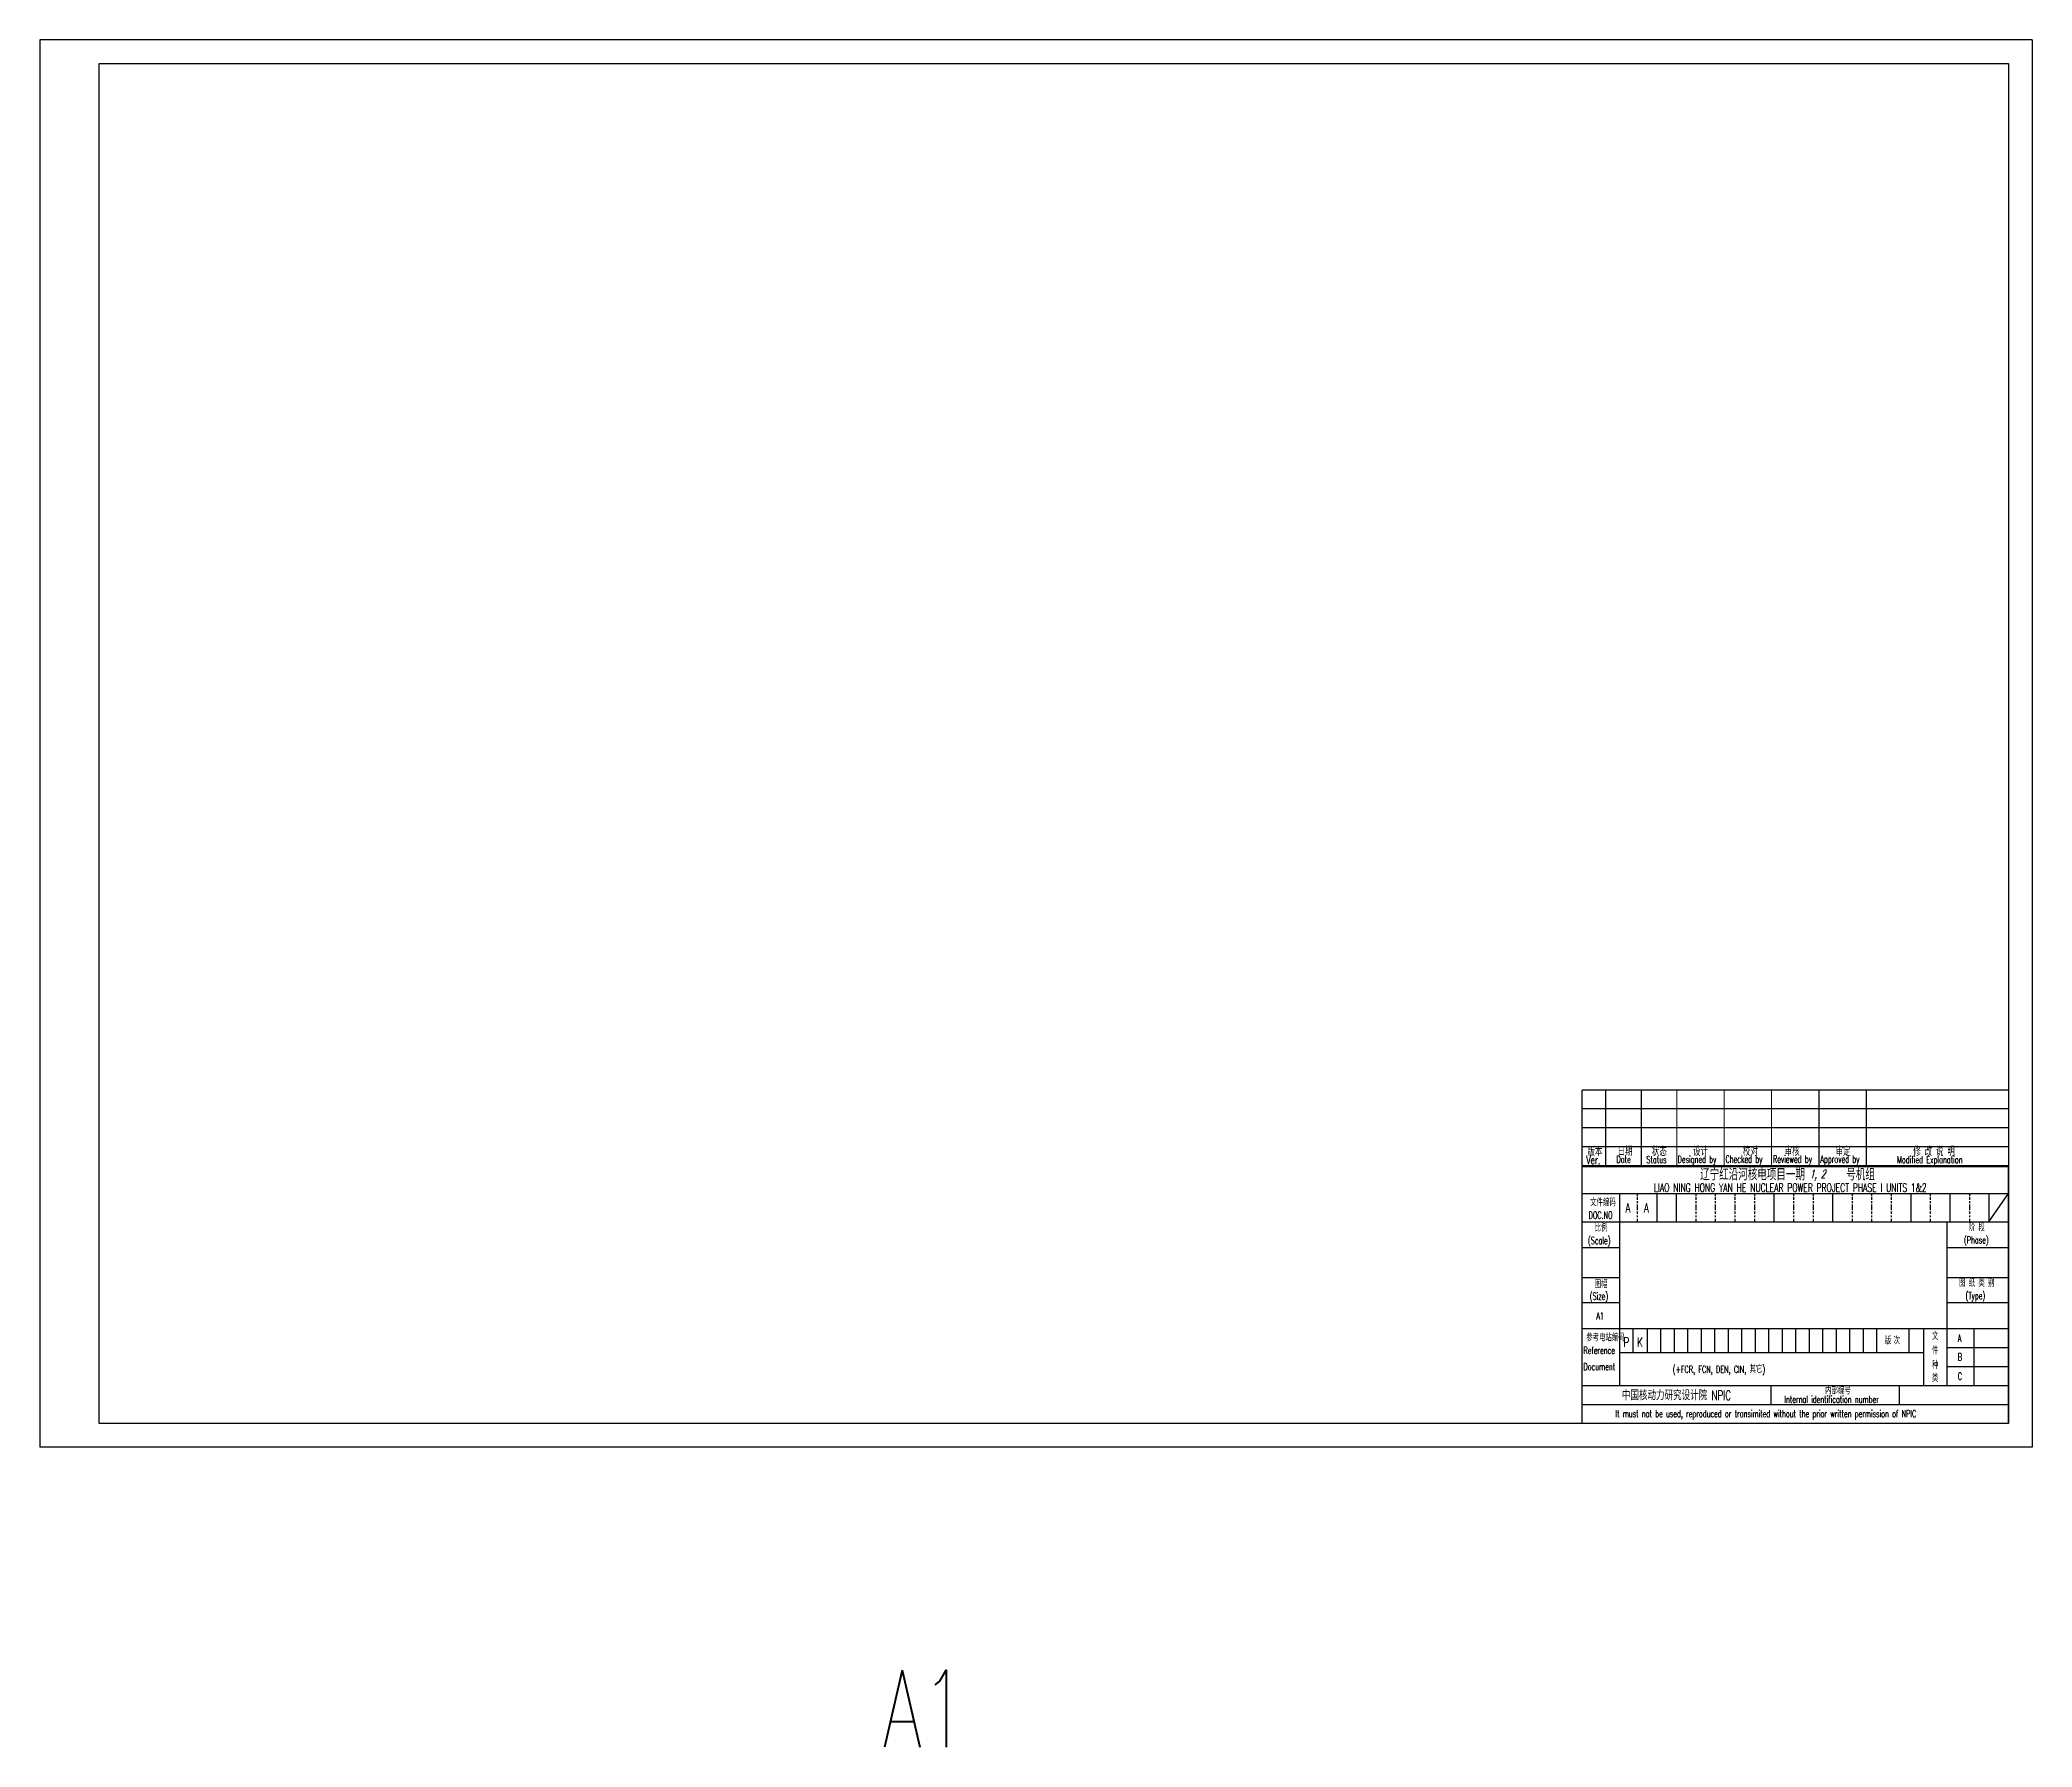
# Model space of a CAD drawing. Extents: x 2963 to 8481, y 2091 to 3069.
# Drawn here: x 5946 to 6787, y 2091 to 2812 of the extents above; entities that cross this region are included whole.
import ezdxf
from ezdxf.enums import TextEntityAlignment as Align

# ---------------------------------------------------------------- set-up
doc = ezdxf.new("R2010")
doc.units = 0
doc.header["$LTSCALE"] = 20
doc.header["$MEASUREMENT"] = 0
doc.layers.get('0').update_dxf_attribs({"linetype": 'CONTINUOUS'})
doc.layers.add('粗实线', color=7, linetype='CONTINUOUS')
doc.layers.add('细实线', color=3, linetype='CONTINUOUS')
doc.styles.add('HZ', font='romans.shx', dxfattribs={"width": 0.667, "bigfont": 'hztxt.shx'})
doc.styles.add('ROMANS', font='romans.shx', dxfattribs={"width": 0.667, "oblique": 15, "bigfont": 'hztxt3.shx'})
doc.styles.add('TEXT', font='romans.shx', dxfattribs={"width": 0.667, "bigfont": 'hztxt3.shx'})
doc.styles.add('ZHAN1', font='romans.shx', dxfattribs={"width": 0.67, "bigfont": 'hztxt3.shx'})

msp = doc.modelspace()

# ---------------------------------------------------------------- linework, layer by layer
for p, q in [((5971.1879, 2801.8417), (6777.1879, 2801.8417)), ((5971.1879, 2227.8417), (5971.1879, 2801.8417)), ((6777.1879, 2801.8417), (6777.1879, 2227.8417)), ((6777.1879, 2227.8417), (6777.1879, 2336.5417)), ((6597.1879, 2324.8417), (6777.1879, 2324.8417)), ((6597.1879, 2312.8417), (6777.1879, 2312.8417)), ((6751.312, 2243.8417), (6751.312, 2312.8417)), ((6597.1879, 2289.3446), (6612.9992, 2289.3446)), ((6751.312, 2289.3446), (6777.1879, 2289.3446)), ((6597.1879, 2267.8417), (6741.4414, 2267.8417)), ((6597.1879, 2267.8417), (6777.1879, 2267.8417)), ((6741.4414, 2243.8417), (6741.4414, 2267.8417)), ((6762.7649, 2243.8417), (6762.7649, 2267.8417)), ((6612.9992, 2257.8151), (6741.4414, 2257.8151)), ((6597.1879, 2243.8417), (6777.1879, 2243.8417)), ((6777.1879, 2227.8417), (5971.1879, 2227.8417)), ((6777.1879, 2227.8417), (6597.1879, 2227.8417))]:
    msp.add_line(p, q)
at = {"linetype": 'Continuous'}
msp.add_line((6612.9992, 2324.8417), (6612.9992, 2243.8417), dxfattribs=at)
at = {"layer": '粗实线'}
msp.add_lwpolyline([(6777.1879, 2227.8417), (6597.1879, 2227.8417)], dxfattribs=at)
at = {"layer": '细实线'}
for p, q in [((6787.1879, 2811.8417), (5946.1879, 2811.8417)), ((5946.1879, 2811.8417), (5946.1879, 2217.8417)), ((6787.1879, 2811.8417), (6787.1879, 2217.8417)), ((6620.4379, 2324.8417), (6620.4379, 2323.7628)), ((6620.4379, 2323.2998), (6620.4379, 2322.2405)), ((6620.4379, 2321.57), (6620.4379, 2320.8106)), ((6628.6879, 2324.8417), (6628.6879, 2318.8417)), ((6636.9379, 2324.8417), (6636.9379, 2318.8417)), ((6645.1879, 2324.8417), (6645.1879, 2323.7628)), ((6645.1879, 2323.2998), (6645.1879, 2322.2405)), ((6645.1879, 2321.57), (6645.1879, 2320.8106)), ((6653.4379, 2324.8417), (6653.4379, 2323.7628)), ((6653.4379, 2323.2998), (6653.4379, 2322.2405)), ((6653.4379, 2321.57), (6653.4379, 2320.8106)), ((6661.6879, 2324.8417), (6661.6879, 2323.7628)), ((6661.6879, 2323.2998), (6661.6879, 2322.2405)), ((6661.6879, 2321.57), (6661.6879, 2320.8106)), ((6669.9379, 2324.8417), (6669.9379, 2323.7628)), ((6669.9379, 2323.2998), (6669.9379, 2322.2405)), ((6669.9379, 2321.57), (6669.9379, 2320.8106)), ((6678.1879, 2324.8417), (6678.1879, 2312.8417)), ((6678.1879, 2324.8417), (6678.1879, 2323.7628)), ((6678.1879, 2323.2998), (6678.1879, 2322.2405)), ((6678.1879, 2321.57), (6678.1879, 2320.8106)), ((6686.4379, 2324.8417), (6686.4379, 2323.7628)), ((6686.4379, 2323.2998), (6686.4379, 2322.2405)), ((6686.4379, 2321.57), (6686.4379, 2320.8106)), ((6694.6879, 2324.8417), (6694.6879, 2323.7628)), ((6694.6879, 2323.2998), (6694.6879, 2322.2405)), ((6694.6879, 2321.57), (6694.6879, 2320.8106)), ((6702.9379, 2324.8417), (6702.9379, 2312.8417)), ((6711.1879, 2324.8417), (6711.1879, 2323.7628)), ((6711.1879, 2323.2998), (6711.1879, 2322.2405)), ((6711.1879, 2321.57), (6711.1879, 2320.8106)), ((6719.4379, 2324.8417), (6719.4379, 2323.7628)), ((6719.4379, 2323.2998), (6719.4379, 2322.2405)), ((6719.4379, 2321.57), (6719.4379, 2320.8106)), ((6727.6879, 2324.8417), (6727.6879, 2323.7628)), ((6727.6879, 2323.2998), (6727.6879, 2322.2405)), ((6727.6879, 2321.57), (6727.6879, 2320.8106)), ((6735.9379, 2324.8417), (6735.9379, 2318.8417)), ((6744.1879, 2324.8417), (6744.1879, 2323.7628)), ((6744.1879, 2323.2998), (6744.1879, 2322.2405)), ((6744.1879, 2321.57), (6744.1879, 2320.8106)), ((6752.4379, 2324.8417), (6752.4379, 2318.8417)), ((6760.6879, 2324.8417), (6760.6879, 2323.7628)), ((6760.6879, 2323.2998), (6760.6879, 2322.2405)), ((6760.6879, 2321.57), (6760.6879, 2320.8106)), ((6768.9379, 2324.8417), (6768.9379, 2318.8417)), ((6768.9379, 2312.8417), (6777.1879, 2324.8417)), ((6620.4379, 2320.1827), (6620.4379, 2318.8417)), ((6620.4379, 2318.8417), (6620.4379, 2317.7628)), ((6620.4379, 2317.2998), (6620.4379, 2316.2405)), ((6620.4379, 2315.57), (6620.4379, 2314.8106)), ((6620.4379, 2314.1827), (6620.4379, 2312.8417)), ((6628.6879, 2318.8417), (6628.6879, 2312.8417)), ((6636.9379, 2318.8417), (6636.9379, 2312.8417)), ((6645.1879, 2314.1827), (6645.1879, 2312.8417)), ((6653.4379, 2314.1827), (6653.4379, 2312.8417)), ((6661.6879, 2314.1827), (6661.6879, 2312.8417)), ((6669.9379, 2314.1827), (6669.9379, 2312.8417)), ((6678.1879, 2314.1827), (6678.1879, 2312.8417)), ((6686.4379, 2314.1827), (6686.4379, 2312.8417)), ((6694.6879, 2314.1827), (6694.6879, 2312.8417)), ((6711.1879, 2314.1827), (6711.1879, 2312.8417)), ((6719.4379, 2314.1827), (6719.4379, 2312.8417)), ((6727.6879, 2314.1827), (6727.6879, 2312.8417)), ((6735.9379, 2318.8417), (6735.9379, 2312.8417)), ((6744.1879, 2314.1827), (6744.1879, 2312.8417)), ((6752.4379, 2318.8417), (6752.4379, 2312.8417)), ((6760.6879, 2314.1827), (6760.6879, 2312.8417)), ((6768.9379, 2318.8417), (6768.9379, 2312.8417)), ((6612.9992, 2301.8999), (6597.1879, 2301.8999)), ((6777.1879, 2301.8999), (6751.312, 2301.8999)), ((6612.9992, 2278.7652), (6597.1879, 2278.7652)), ((6777.1879, 2278.7652), (6751.312, 2278.7652)), ((6618.565, 2267.8417), (6618.565, 2257.8151)), ((6624.6058, 2267.8417), (6624.6058, 2257.8151)), ((6630.3058, 2267.8417), (6630.3058, 2257.8151)), ((6636.0058, 2267.8417), (6636.0058, 2257.8151)), ((6641.7058, 2267.8417), (6641.7058, 2257.8151)), ((6647.4058, 2267.8417), (6647.4058, 2257.8151)), ((6653.1058, 2267.8417), (6653.1058, 2257.8151)), ((6658.8058, 2267.8417), (6658.8058, 2257.8151)), ((6664.5058, 2267.8417), (6664.5058, 2257.8151)), ((6670.2058, 2267.8417), (6670.2058, 2257.8151)), ((6675.9058, 2267.8417), (6675.9058, 2257.8151)), ((6681.6058, 2267.8417), (6681.6058, 2257.8151)), ((6687.3058, 2267.8417), (6687.3058, 2257.8151)), ((6693.0058, 2267.8417), (6693.0058, 2257.8151)), ((6698.7058, 2267.8417), (6698.7058, 2257.8151)), ((6704.4058, 2267.8417), (6704.4058, 2257.8151)), ((6710.1058, 2267.8417), (6710.1058, 2257.8151)), ((6715.8058, 2267.8417), (6715.8058, 2257.8151)), ((6721.5058, 2267.8417), (6721.5058, 2257.8151)), ((6735.1591, 2267.8417), (6735.1591, 2257.8151)), ((6751.312, 2259.8417), (6777.1879, 2259.8417)), ((6753.4877, 2259.8417), (6777.1879, 2259.8417)), ((6753.4877, 2259.8417), (6777.1879, 2259.8417)), ((6751.312, 2251.8417), (6777.1879, 2251.8417)), ((6753.4877, 2251.8417), (6777.1879, 2251.8417)), ((6753.4877, 2251.8417), (6777.1879, 2251.8417)), ((6677.0863, 2235.8417), (6677.0863, 2243.8417)), ((6731.1552, 2235.8417), (6731.1552, 2243.8417)), ((6597.1879, 2235.8417), (6777.1879, 2235.8417)), ((6787.1879, 2217.8417), (5946.1879, 2217.8417))]:
    msp.add_line(p, q, dxfattribs=at)
at = {"layer": '细实线', "color": 3}
for p, q in [((6597.1879, 2336.2417), (6777.1879, 2336.2417)), ((6645.1879, 2320.1827), (6645.1879, 2318.8417)), ((6645.1879, 2318.8417), (6645.1879, 2317.7628)), ((6645.1879, 2317.2998), (6645.1879, 2316.2405)), ((6645.1879, 2315.57), (6645.1879, 2314.8106)), ((6653.4379, 2320.1827), (6653.4379, 2318.8417)), ((6653.4379, 2318.8417), (6653.4379, 2317.7628)), ((6653.4379, 2317.2998), (6653.4379, 2316.2405)), ((6653.4379, 2315.57), (6653.4379, 2314.8106)), ((6661.6879, 2320.1827), (6661.6879, 2318.8417)), ((6661.6879, 2318.8417), (6661.6879, 2317.7628)), ((6661.6879, 2317.2998), (6661.6879, 2316.2405)), ((6661.6879, 2315.57), (6661.6879, 2314.8106)), ((6669.9379, 2320.1827), (6669.9379, 2318.8417)), ((6669.9379, 2318.8417), (6669.9379, 2317.7628)), ((6669.9379, 2317.2998), (6669.9379, 2316.2405)), ((6669.9379, 2315.57), (6669.9379, 2314.8106)), ((6678.1879, 2320.1827), (6678.1879, 2318.8417)), ((6678.1879, 2318.8417), (6678.1879, 2317.7628)), ((6678.1879, 2317.2998), (6678.1879, 2316.2405)), ((6678.1879, 2315.57), (6678.1879, 2314.8106)), ((6686.4379, 2320.1827), (6686.4379, 2318.8417)), ((6686.4379, 2318.8417), (6686.4379, 2317.7628)), ((6686.4379, 2317.2998), (6686.4379, 2316.2405)), ((6686.4379, 2315.57), (6686.4379, 2314.8106)), ((6694.6879, 2320.1827), (6694.6879, 2318.8417)), ((6694.6879, 2318.8417), (6694.6879, 2317.7628)), ((6694.6879, 2317.2998), (6694.6879, 2316.2405)), ((6694.6879, 2315.57), (6694.6879, 2314.8106)), ((6711.1879, 2320.1827), (6711.1879, 2318.8417)), ((6711.1879, 2318.8417), (6711.1879, 2317.7628)), ((6711.1879, 2317.2998), (6711.1879, 2316.2405)), ((6711.1879, 2315.57), (6711.1879, 2314.8106)), ((6719.4379, 2320.1827), (6719.4379, 2318.8417)), ((6719.4379, 2318.8417), (6719.4379, 2317.7628)), ((6719.4379, 2317.2998), (6719.4379, 2316.2405)), ((6719.4379, 2315.57), (6719.4379, 2314.8106)), ((6727.6879, 2320.1827), (6727.6879, 2318.8417)), ((6727.6879, 2318.8417), (6727.6879, 2317.7628)), ((6727.6879, 2317.2998), (6727.6879, 2316.2405)), ((6727.6879, 2315.57), (6727.6879, 2314.8106)), ((6744.1879, 2320.1827), (6744.1879, 2318.8417)), ((6744.1879, 2318.8417), (6744.1879, 2317.7628)), ((6744.1879, 2317.2998), (6744.1879, 2316.2405)), ((6744.1879, 2315.57), (6744.1879, 2314.8106)), ((6760.6879, 2320.1827), (6760.6879, 2318.8417)), ((6760.6879, 2318.8417), (6760.6879, 2317.7628)), ((6760.6879, 2317.2998), (6760.6879, 2316.2405)), ((6760.6879, 2315.57), (6760.6879, 2314.8106))]:
    msp.add_line(p, q, dxfattribs=at)
at = {"layer": '细实线', "color": 3, "const_width": 0.5}
for points in [[(6597.1879, 2368.5417), (6597.1879, 2227.8417)], [(6777.1879, 2368.5417), (6597.1879, 2368.5417)], [(6777.1879, 2368.5417), (6597.1879, 2368.5417)], [(6777.1879, 2368.5417), (6597.1879, 2368.5417)], [(6777.1879, 2368.5417), (6597.1879, 2368.5417)], [(6607.1879, 2336.5417), (6607.1879, 2368.5417)], [(6622.1879, 2336.5417), (6622.1879, 2368.5417)], [(6637.1879, 2336.5417), (6637.1879, 2368.5417)], [(6697.1879, 2336.5417), (6697.1879, 2368.5417)], [(6717.1879, 2336.5417), (6717.1879, 2368.5417)], [(6777.1879, 2336.5417), (6597.1879, 2336.5417)]]:
    msp.add_lwpolyline(points, dxfattribs=at)
at = {"layer": '细实线', "color": 3}
for points in [[(6657.1879, 2336.5417, 0.5, 0.5, 0), (6657.1879, 2368.5417, 0.5, 0.5, 0)], [(6677.1879, 2336.5417, 0.5, 0.5, 0), (6677.1879, 2368.5417, 0.5, 0.5, 0)], [(6597.1879, 2336.5417, 0.6, 0.6, 0), (6777.1879, 2336.5417, 0.6, 0.6, 0)]]:
    msp.add_lwpolyline(points, format="xyseb", dxfattribs=at)
for points in [[(6777.1879, 2360.5417), (6597.1879, 2360.5417)], [(6777.1879, 2352.5417), (6597.1879, 2352.5417)], [(6777.1879, 2344.5417), (6597.1879, 2344.5417)]]:
    msp.add_lwpolyline(points, dxfattribs=at)

# ---------------------------------------------------------------- texts
for s, height, style, width, p in [('Ver.', 3.5, 'HZ', 0.67, (6598.9869, 2337.2555)), ('版本', 3.5, 'ZHAN1', 0.67, (6599.4465, 2340.6566)), ('Date', 3, 'HZ', 0.67, (6611.7084, 2337.7623)), ('日期', 3.5, 'ZHAN1', 0.67, (6612.168, 2340.8148)), ('Status', 3, 'HZ', 0.67, (6624.3449, 2337.6333)), ('状态', 3.5, 'ZHAN1', 0.67, (6626.6477, 2340.7116)), ('Designed by', 3, 'HZ', 0.67, (6637.5332, 2337.8239)), ('设计', 3.5, 'HZ', 0.667, (6644.0318, 2340.7471)), ('Checked by', 3, 'HZ', 0.67, (6657.7515, 2337.8577)), ('校对', 3.5, 'ZHAN1', 0.67, (6665.0697, 2340.7471)), ('Reviewed by', 3, 'HZ', 0.67, (6677.7883, 2337.8577)), ('审核', 3.5, 'ZHAN1', 0.67, (6682.6998, 2340.7471)), ('Approved by', 3, 'HZ', 0.67, (6697.7603, 2337.8577)), ('审定', 3.5, 'ZHAN1', 0.67, (6704.2398, 2340.7471)), ('Modified Explanation', 3, 'HZ', 0.67, (6730.1511, 2337.6099)), ('修 改 说 明', 3.5, 'ZHAN1', 0.67, (6737.0238, 2340.7471)), ('A', 4, 'ROMANS', 0.67, (6615.5129, 2316.7801)), ('A', 4, 'ROMANS', 0.67, (6623.3333, 2316.7801)), ('P', 4, 'ROMANS', 0.67, (6614.6734, 2260.1169)), ('K', 4, 'ROMANS', 0.67, (6620.4653, 2260.1169)), ('A1', 32.5, 'TEXT', 0.667, (6301.8751, 2091.1578))]:
    msp.add_text(s, height=height, dxfattribs=dict(at, style=style, width=width)).set_placement(p)
at = {"layer": '细实线', "color": 3, "width": 0.67}
for s, height, style, p in [('辽宁红沿河核电项目一期       号机组', 5, 'ZHAN1', (6683.9154, 2333.1776)), ('LIAO NING HONG YAN HE NUCLEAR POWER PROJECT PHASE I UNITS 1&2', 3.5, 'HZ', (6685.0897, 2327.3442))]:
    msp.add_text(s, height=height, dxfattribs=dict(at, style=style)).set_placement(p, align=Align.MIDDLE)
at = {"layer": '细实线', "color": 3, "style": 'ROMANS', "oblique": 15, "width": 0.67}
msp.add_text('1, 2', height=3.5, dxfattribs=at).set_placement((6693.3078, 2331.3105))
at = {"layer": '细实线', "style": 'ROMANS', "width": 0.667}
for s, height, p in [('文件编码', 3, (6600.6145, 2319.5054)), ('DOC.NO', 3, (6599.9594, 2314.2019)), ('(Scale)', 3, (6599.6926, 2303.522)), ('比例', 3, (6602.5524, 2308.8456)), ('(Phase)', 3, (6758.3962, 2303.7269)), ('阶 段', 3, (6760.4188, 2309.0179)), ('图幅', 3, (6602.5373, 2284.9779)), ('图 纸 类 别', 3, (6756.3461, 2285.5208)), ('(Size)', 3, (6600.4247, 2280.0323)), ('(Type)', 3, (6759.0789, 2280.2297)), ('A1', 3, (6603.2257, 2271.6992)), ('参考电站编码', 3, (6598.9529, 2262.5054)), ('版', 3, (6725.0039, 2261.1982)), ('次', 3, (6728.734, 2261.2521)), ('文', 3, (6744.8904, 2263.0658)), ('A', 3, (6755.8084, 2262.2809)), ('Reference', 3, (6597.7856, 2257.2019)), ('种', 3, (6744.8904, 2250.856)), ('件', 3, (6744.8904, 2256.9997)), ('B', 3, (6755.8084, 2254.3968)), ('Document', 3, (6597.7856, 2250.2915)), ('(+FCR, FCN, DEN, CIN, 其它)', 3, (6635.4669, 2249.1872)), ('类', 3, (6744.8904, 2245.4079)), ('C', 3, (6755.8084, 2246.2425)), ('中国核动力研究设计院 NPIC', 4, (6614.0052, 2237.6475)), ('Internal identification number', 3, (6682.6049, 2236.4881)), ('内部编号', 3, (6699.8158, 2240.1325)), ('It must not be used, reproduced or transimited without the prior written permission of NPIC', 3, (6611.2751, 2230.3813))]:
    msp.add_text(s, height=height, dxfattribs=at).set_placement(p)

doc.saveas('drawing.dxf')
